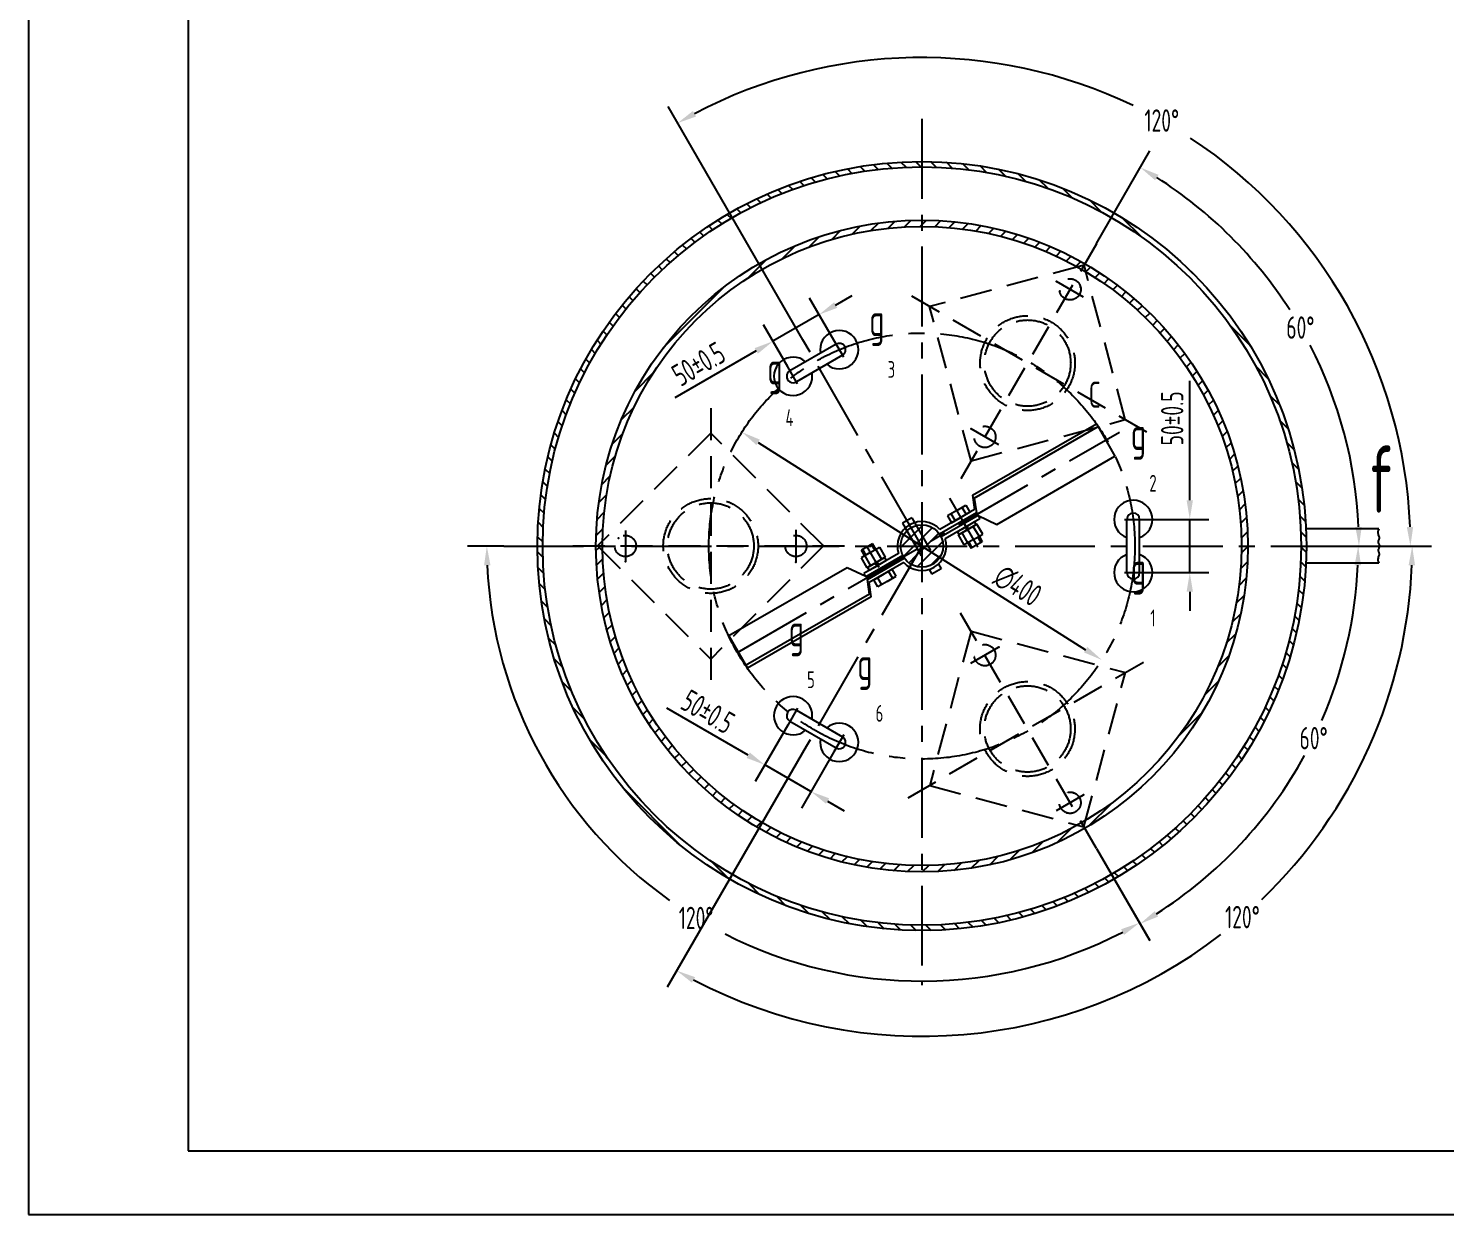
# Model space of a CAD drawing. Extents: x 0 to 3564, y 0 to 5046.
# Drawn here: x 0 to 1331, y 0 to 1114 of the extents above; entities that cross this region are included whole.
import ezdxf
from ezdxf.enums import TextEntityAlignment as Align

# ---------------------------------------------------------------- set-up
doc = ezdxf.new("R2010")
doc.units = 0
doc.header["$LTSCALE"] = 60
doc.linetypes.add('F', pattern=[0.75, 0.5, -0.25])
doc.linetypes.add('G', pattern=[2, 1.25, -0.25, 0.25, -0.25])
doc.layers.get('0').update_dxf_attribs({"linetype": 'CONTINUOUS'})
doc.layers.get('DEFPOINTS').update_dxf_attribs({"linetype": 'CONTINUOUS'})
for name, color, linetype in [('01', 7, 'CONTINUOUS'), ('02', 1, 'CONTINUOUS'), ('02C', 3, 'CONTINUOUS'), ('04', 2, 'F'), ('05', 4, 'G'), ('08', 1, 'CONTINUOUS'), ('10', 1, 'CONTINUOUS'), ('11', 3, 'CONTINUOUS')]:
    doc.layers.add(name, color=color, linetype=linetype)
doc.styles.get("Standard").update_dxf_attribs({"font": 'isocp', "width": 0.707, "bigfont": 'intecad.shx'})
doc.dimstyles.new('INTE', dxfattribs={"dimscale": 6, "dimtxt": 3.5, "dimasz": 3, "dimexe": 3, "dimexo": 0, "dimgap": 1, "dimtad": 1, "dimdec": 3, "dimtxsty": 'STANDARD', "dimcen": 0, "dimclrd": 1, "dimclre": 1, "dimclrt": 3, "dimaunit": 1, "dimazin": 3, "dimtfac": 1, "dimtdec": 4, "dimtmove": 0, "dimatfit": 3, "dimtzin": 0})
doc.dimstyles.new('INTE$2', dxfattribs={"dimscale": 6, "dimtxt": 3.5, "dimasz": 3, "dimexe": 3, "dimexo": 0, "dimgap": 1, "dimtad": 1, "dimtih": 1, "dimtoh": 1, "dimdec": 3, "dimtxsty": 'STANDARD', "dimcen": 0, "dimclrd": 1, "dimclre": 1, "dimclrt": 3, "dimaunit": 1, "dimazin": 3, "dimtfac": 1, "dimtdec": 4, "dimtmove": 0, "dimatfit": 3, "dimtzin": 0})
pattern_1 = [(135, (59.401, 8.557), (-7.07107, -7.07107), [])]
pattern_2 = [(45, (59.401, 8.557), (-7.07107, 7.07107), [])]
pattern_3 = [(45, (0, 0), (-5.656854, 5.656854), [])]

# ---------------------------------------------------------------- blocks, each defined once
blk = doc.blocks.new('*U18')
at = {"layer": '01'}
for points in [[(25, 831), (25, 10)], [(25, 10), (584, 10)]]:
    blk.add_lwpolyline(points, dxfattribs=at)
at = {"layer": '02'}
for points in [[(0, 841), (0, 0)], [(0, 0), (594, 0)]]:
    blk.add_lwpolyline(points, dxfattribs=at)
blk = doc.blocks.new('*D19')
at = {"color": 1, "linetype": 'BYBLOCK'}
for p, q in [((1734.6, 2153.6), (1608.1, 2372.8)), ((2275.9, 1960.1), (2323, 1960.1))]:
    blk.add_line(p, q, dxfattribs=at)
for start, end in [(64.3985, 117.751), (2.249, 56.6289)]:
    blk.add_arc((1846.4, 1960.1), 458.6, start, end, dxfattribs=at)
for points in [[(1634.3, 2363.3), (1631.4, 2368.6), (1617.1, 2357.2)], [(2307.6, 1978.1), (2301.6, 1978), (2305, 1960.1)]]:
    blk.add_solid(points, dxfattribs=at)
at = {"layer": 'DEFPOINTS', "color": 0, "linetype": 'BYBLOCK'}
for p in [(2197.7, 2254.9), (1734.6, 2153.6), (1453.8, 1960.1), (1846.4, 1960.1), (2275.9, 1960.1)]:
    blk.add_point(p, dxfattribs=at)
at = {"color": 3, "linetype": 'BYBLOCK', "insert": (2071.6, 2359.6), "char_height": 21, "attachment_point": 5}
blk.add_mtext('120°', dxfattribs=at)
blk = doc.blocks.new('*D20')
at = {"color": 1, "linetype": 'BYBLOCK'}
for p, q in [((1453.8, 1960.1), (1419.9, 1960.1)), ((2010.3, 1676.2), (2059.6, 1590.7))]:
    blk.add_line(p, q, dxfattribs=at)
for start, end in [(182.525, 234.5383), (243.0912, 297.475)]:
    blk.add_arc((1846.4, 1960.1), 408.5, start, end, dxfattribs=at)
for points in [[(1435.3, 1942), (1441.3, 1942.1), (1437.9, 1960.1)], [(2033.4, 1600.3), (2036.3, 1595), (2050.6, 1606.3)]]:
    blk.add_solid(points, dxfattribs=at)
at = {"layer": 'DEFPOINTS', "color": 0, "linetype": 'BYBLOCK'}
for p in [(1453.8, 1960.1), (2275.9, 1960.1), (1880.8, 1900.4), (2010.3, 1676.2), (1775.4, 1557.8)]:
    blk.add_point(p, dxfattribs=at)
at = {"color": 3, "linetype": 'BYBLOCK', "insert": (1634.4, 1610.9), "char_height": 21, "attachment_point": 5}
blk.add_mtext('120°', dxfattribs=at)
blk = doc.blocks.new('*D21')
at = {"color": 1, "linetype": 'BYBLOCK'}
for p, q in [((2223.3, 1960.1), (2274, 1960.1)), ((2010.3, 1676.2), (2060.2, 1589.8))]:
    blk.add_line(p, q, dxfattribs=at)
for start, end in [(336.4223, 357.4819), (302.5181, 331.2781)]:
    blk.add_arc((1846.4, 1960.1), 409.6, start, end, dxfattribs=at)
for points in [[(2252.6, 1942.1), (2258.6, 1942), (2256, 1960.1)], [(2068.1, 1612.1), (2065, 1617.3), (2051.2, 1605.4)]]:
    blk.add_solid(points, dxfattribs=at)
at = {"layer": 'DEFPOINTS', "color": 0, "linetype": 'BYBLOCK'}
for p in [(1453.8, 1960.1), (2223.3, 1960.1), (1880.8, 1900.4), (2160.1, 1696.8), (2010.3, 1676.2)]:
    blk.add_point(p, dxfattribs=at)
at = {"color": 3, "linetype": 'BYBLOCK', "insert": (2214.1, 1779.7), "char_height": 21, "attachment_point": 5}
blk.add_mtext('60°', dxfattribs=at)
blk = doc.blocks.new('*D22')
at = {"color": 1, "linetype": 'BYBLOCK'}
for p, q in [((2010.3, 2244), (2060.5, 2331)), ((2223.3, 1960.1), (2274.7, 1960.1))]:
    blk.add_line(p, q, dxfattribs=at)
for start, end in [(32.6982, 57.4862), (2.5138, 27.3733)]:
    blk.add_arc((1846.4, 1960.1), 410.3, start, end, dxfattribs=at)
for points in [[(2065.3, 2303.5), (2068.5, 2308.6), (2051.5, 2315.4)], [(2259.3, 1978.1), (2253.3, 1978), (2256.7, 1960.1)]]:
    blk.add_solid(points, dxfattribs=at)
at = {"layer": 'DEFPOINTS', "color": 0, "linetype": 'BYBLOCK'}
for p in [(2010.3, 2244), (2231.9, 2100.4), (1880.8, 2019.7), (1453.8, 1960.1), (2223.3, 1960.1)]:
    blk.add_point(p, dxfattribs=at)
at = {"color": 3, "linetype": 'BYBLOCK', "insert": (2201.7, 2165.2), "char_height": 21, "attachment_point": 5}
blk.add_mtext('60°', dxfattribs=at)
blk = doc.blocks.new('*D47')
at = {"color": 1, "linetype": 'BYBLOCK'}
for p, q in [((1683.3, 1763.6), (1606.8, 1807.8)), ((1720.4, 1791.9), (1689.9, 1739.1)), ((1763.7, 1766.9), (1733.2, 1714.1)), ((1742.2, 1729.6), (1698.9, 1754.6)), ((1757.8, 1720.6), (1773.4, 1711.6))]:
    blk.add_line(p, q, dxfattribs=at)
for points in [[(1684.8, 1766.2), (1681.8, 1761.1), (1698.9, 1754.6)], [(1759.3, 1723.2), (1756.3, 1718.1), (1742.2, 1729.6)]]:
    blk.add_solid(points, dxfattribs=at)
at = {"layer": 'DEFPOINTS', "color": 0, "linetype": 'BYBLOCK'}
for p in [(1720.4, 1791.9), (1763.7, 1766.9), (1698.9, 1754.6)]:
    blk.add_point(p, dxfattribs=at)
at = {"color": 3, "linetype": 'BYBLOCK', "insert": (1645.5, 1804.5), "char_height": 21, "attachment_point": 5, "rotation": 330}
blk.add_mtext('50±0.5', dxfattribs=at)
blk = doc.blocks.new('A$C7F634808')
at = {"layer": '04', "color": 2, "linetype": 'F'}
for p, q in [((129.5, 258.9), (129.5, 0)), ((129.5, 235.5), (23.4, 129.5)), ((235.5, 129.5), (129.5, 235.5)), ((49.5, 144.1), (49.5, 114.8)), ((209.5, 144.6), (209.5, 114.4)), ((0, 129.5), (258.9, 129.5)), ((23.4, 129.5), (129.5, 23.4)), ((235.5, 129.5), (129.5, 23.4))]:
    blk.add_line(p, q, dxfattribs=at)
for centre, radius in [((129.5, 129.5), 44.5), ((129.5, 129.5), 40.5), ((49.5, 129.5), 10), ((209.5, 129.5), 10)]:
    blk.add_circle(centre, radius, dxfattribs=at)
for p in [(42.9, 137), (56, 121.9), (235.5, 129.5), (49.5, 114.8), (209.5, 114.4)]:
    blk.add_point(p, dxfattribs=at)
blk = doc.blocks.new('*D48')
at = {"color": 1, "linetype": 'BYBLOCK'}
blk.add_line((1692.6, 2057.4), (2000.1, 1862.7), dxfattribs=at)
for points in [[(1694.2, 2060), (1691, 2054.9), (1677.4, 2067)], [(2001.7, 1865.3), (1998.5, 1860.2), (2015.3, 1853.1)]]:
    blk.add_solid(points, dxfattribs=at)
at = {"layer": 'DEFPOINTS', "color": 0, "linetype": 'BYBLOCK'}
for p in [(1677.4, 2067), (2015.3, 1853.1)]:
    blk.add_point(p, dxfattribs=at)
at = {"color": 3, "linetype": 'BYBLOCK', "insert": (1936.3, 1922.7), "char_height": 21, "attachment_point": 5, "rotation": 327.6667}
blk.add_mtext('∅400', dxfattribs=at)
blk = doc.blocks.new('*D49')
at = {"color": 1, "linetype": 'BYBLOCK'}
for p, q in [((1763.7, 2153.2), (1740.8, 2192.9)), ((1765.4, 2186.3), (1781, 2195.3)), ((1749.8, 2177.3), (1706.5, 2152.3)), ((1720.4, 2128.2), (1697.5, 2167.9)), ((1690.9, 2143.3), (1614.5, 2099.1))]:
    blk.add_line(p, q, dxfattribs=at)
for points in [[(1763.9, 2188.9), (1766.9, 2183.7), (1749.8, 2177.3)], [(1689.4, 2145.9), (1692.4, 2140.7), (1706.5, 2152.3)]]:
    blk.add_solid(points, dxfattribs=at)
at = {"layer": 'DEFPOINTS', "color": 0, "linetype": 'BYBLOCK'}
for p in [(1706.5, 2152.3), (1763.7, 2153.2), (1720.4, 2128.2)]:
    blk.add_point(p, dxfattribs=at)
at = {"color": 3, "linetype": 'BYBLOCK', "insert": (1636.7, 2131), "char_height": 21, "attachment_point": 5, "rotation": 30}
blk.add_mtext('50±0.5', dxfattribs=at)
blk = doc.blocks.new('*U11')
at = {"layer": '01'}
for p, q in [((-9.2, 3.1), (-9.2, 0)), ((0, 3.1), (-9.2, 3.1)), ((-9.2, 0), (0, 0)), ((0, 0), (-1.8, 3.1)), ((0, 3.1), (1.8, 0)), ((0, 3.1), (9.2, 3.1)), ((9.2, 0), (0, 0)), ((9.2, 3.1), (9.2, 0))]:
    blk.add_line(p, q, dxfattribs=at)
at = {"layer": '05'}
blk.add_line((0, 5.2), (0, -2.1), dxfattribs=at)
blk = doc.blocks.new('*D53')
at = {"color": 1, "linetype": 'BYBLOCK'}
for p, q in [((1090.4, 670.8), (1090.4, 782.8)), ((1047.5, 652.8), (1108.4, 652.8)), ((1090.4, 602.8), (1090.4, 652.8)), ((1047.5, 602.8), (1108.4, 602.8)), ((1090.4, 584.8), (1090.4, 566.8))]:
    blk.add_line(p, q, dxfattribs=at)
for points in [[(1087.4, 670.8), (1093.4, 670.8), (1090.4, 652.8)], [(1087.4, 584.8), (1093.4, 584.8), (1090.4, 602.8)]]:
    blk.add_solid(points, dxfattribs=at)
at = {"layer": 'DEFPOINTS', "color": 0, "linetype": 'BYBLOCK'}
for p in [(1047.5, 652.8), (1047.5, 602.8), (1090.4, 602.8)]:
    blk.add_point(p, dxfattribs=at)
at = {"color": 3, "linetype": 'BYBLOCK', "insert": (1073.9, 747.6), "char_height": 21, "attachment_point": 5, "rotation": 90}
blk.add_mtext('50±0.5', dxfattribs=at)
blk = doc.blocks.new('*D110')
at = {"color": 1, "linetype": 'BYBLOCK'}
for p, q in [((2275.9, 1960.1), (2324.7, 1960.1)), ((1737.7, 1771.9), (1607.2, 1545.8))]:
    blk.add_line(p, q, dxfattribs=at)
for start, end in [(313.8665, 357.7595), (242.2405, 307.566)]:
    blk.add_arc((1846.4, 1960.1), 460.3, start, end, dxfattribs=at)
for points in [[(2303.3, 1942.1), (2309.3, 1942), (2306.7, 1960.1)], [(1630.5, 1550.1), (1633.4, 1555.3), (1616.2, 1561.4)]]:
    blk.add_solid(points, dxfattribs=at)
at = {"layer": 'DEFPOINTS', "color": 0, "linetype": 'BYBLOCK'}
for p in [(1453.8, 1960.1), (1846.4, 1960.1), (2275.9, 1960.1), (1737.7, 1771.9), (1926.3, 1506.7)]:
    blk.add_point(p, dxfattribs=at)
at = {"color": 3, "linetype": 'BYBLOCK', "insert": (2147.3, 1611.7), "char_height": 21, "attachment_point": 5}
blk.add_mtext('120°', dxfattribs=at)

msp = doc.modelspace()

# ---------------------------------------------------------------- hatches: boundary and pattern name
at = {"layer": '10'}
h = msp.add_hatch(dxfattribs=at)
h.set_pattern_fill('_U', color=256, scale=10, angle=135, style=0, pattern_type=0)
h.set_pattern_definition(pattern_1)
h.paths.add_polyline_path([(838.89593, 983.75957), (838.89593, 988.75957, 0.4142135624), (477.89593, 627.75957), (482.89593, 627.75957, -0.4142135624)])
h.paths.add_polyline_path([(1194.89593, 627.75957), (1199.89593, 627.75957, 0.4142135624), (838.89593, 988.75957), (838.89593, 983.75957, -0.4142135624)])
h = msp.add_hatch(dxfattribs=at)
h.set_pattern_fill('_U', color=256, scale=10, angle=45, style=0, pattern_type=0)
h.set_pattern_definition(pattern_2)
h.paths.add_polyline_path([(838.89593, 927.75957), (838.89593, 933.75957, 0.4142135624), (532.89593, 627.75957), (534.49401, 627.75957), (538.9287, 632.19426, -0.4098903626)])
h.paths.add_polyline_path([(838.89593, 933.75957), (838.89593, 927.75957, -0.1278945396), (985.03898, 889.75615), (991.09688, 891.37936), (991.89593, 892.76334, 0.1316524976)])
h.paths.add_polyline_path([(1138.89593, 627.75957), (1144.89593, 627.75957, 0.2679491924), (991.89593, 892.76334), (991.09688, 891.37936), (992.72009, 885.32145, -0.2639920389)])
h.paths.add_polyline_path([(988.89593, 887.56719), (991.09688, 891.37936), (985.03898, 889.75615, -0.0036957306)])
h.paths.add_polyline_path([(992.72009, 885.32145), (991.09688, 891.37936), (988.89593, 887.56719, -0.0036957306)])
h = msp.add_hatch(dxfattribs=at)
h.set_pattern_fill('_U', color=256, scale=8, angle=45, style=0, pattern_type=0)
h.set_pattern_definition(pattern_3)
h.paths.add_polyline_path([(858.89593, 627.75957), (838.89593, 627.75957), (838.89593, 607.75957, 0.4142135624)])
h.paths.add_polyline_path([(856.21643, 637.75957), (838.89593, 627.75957), (858.89593, 627.75957, 0.1316524976)])
h.paths.add_polyline_path([(856.21643, 637.75957, 0.2679491924), (838.89593, 647.75957), (838.89593, 627.75957)])
h.paths.add_polyline_path([(838.89593, 647.75957, 0.1316524976), (828.89593, 645.08008), (838.89593, 627.75957)])
h.paths.add_polyline_path([(828.89593, 645.08008, 0.2679491924), (818.89593, 627.75957), (838.89593, 627.75957)])
h.paths.add_polyline_path([(838.89593, 627.75957), (821.57542, 617.75957, 0.1316524976), (828.89593, 610.43906)])
h = msp.add_hatch(dxfattribs=at)
h.set_pattern_fill('_U', color=256, scale=10, angle=135, style=0, pattern_type=0)
h.set_pattern_definition(pattern_1)
h.paths.add_polyline_path([(838.89593, 266.75957), (838.89593, 271.75957, -0.4142135624), (482.89593, 627.75957), (477.89593, 627.75957, 0.4142135624)])
h.paths.add_polyline_path([(1199.89593, 627.75957), (1194.89593, 627.75957, -0.4142135624), (838.89593, 271.75957), (838.89593, 266.75957, 0.4142135624)])
h = msp.add_hatch(dxfattribs=at)
h.set_pattern_fill('_U', color=256, scale=10, angle=45, style=0, pattern_type=0)
h.set_pattern_definition(pattern_2)
h.paths.add_polyline_path([(538.9287, 623.32487), (534.49401, 627.75957), (532.89593, 627.75957, 0.4142135624), (838.89593, 321.75957), (838.89593, 327.75957, -0.4098903626)])
h.paths.add_polyline_path([(992.72009, 370.19768), (991.09688, 364.13978), (991.89593, 362.75579, 0.2679491924), (1144.89593, 627.75957), (1138.89593, 627.75957, -0.2639920389)])
h.paths.add_polyline_path([(991.89593, 362.75579), (991.09688, 364.13978), (985.03898, 365.76299, -0.1278945396), (838.89593, 327.75957), (838.89593, 321.75957, 0.1316524976)])
h.paths.add_polyline_path([(985.03898, 365.76299), (991.09688, 364.13978), (988.89593, 367.95195, -0.0036957306)])
h.paths.add_polyline_path([(992.72009, 370.19768, -0.0036957306), (988.89593, 367.95195), (991.09688, 364.13978)])
h = msp.add_hatch(dxfattribs=at)
h.set_pattern_fill('_U', color=256, scale=10, angle=45, style=0, pattern_type=0)
h.set_pattern_definition(pattern_2)
h.paths.add_polyline_path([(534.49401, 627.75957), (538.89593, 627.75957, -0.0036957306), (538.9287, 632.19426)])
h.paths.add_polyline_path([(538.9287, 623.32487, -0.0036957306), (538.89593, 627.75957), (534.49401, 627.75957)])
h = msp.add_hatch(dxfattribs=at)
h.set_pattern_fill('_U', color=256, scale=8, angle=45, style=0, pattern_type=0)
h.set_pattern_definition(pattern_3)
h.paths.add_polyline_path([(838.89593, 627.75957), (818.89593, 627.75957, 0.1316524976), (821.57542, 617.75957)])
h = msp.add_hatch(dxfattribs=at)
h.set_pattern_fill('_U', color=256, scale=8, angle=45, style=0, pattern_type=0)
h.set_pattern_definition(pattern_3)
h.paths.add_polyline_path([(838.89593, 627.75957), (828.89593, 610.43906, 0.1316524976), (838.89593, 607.75957)])

# ---------------------------------------------------------------- linework, layer by layer
at = {"layer": '01', "color": 7, "linetype": 'CONTINUOUS'}
for p, q in [((758.33089, 817.30231), (715.02962, 792.30231)), ((764.33089, 806.91), (721.02962, 781.91)), ((886.43758, 675.41501), (1002.68668, 742.53147)), ((887.93758, 672.81694), (1004.3952, 740.05378)), ((909.13373, 648.10412), (1020.18668, 712.22058)), ((829.47605, 654.07527), (820.8158, 649.07527)), ((829.47605, 654.07527), (831.99859, 649.70101)), ((888.35745, 662.0897), (855.83815, 643.31467)), ((893.35745, 653.42944), (860.83815, 634.65441)), ((891.60745, 656.46053), (893.35745, 653.42944)), ((1031.32727, 602.75957), (1031.32727, 652.75957)), ((1043.32727, 602.75957), (1043.32727, 652.75957)), ((820.8158, 649.07527), (823.34083, 644.70179)), ((792.64714, 629.92533), (782.22863, 623.9102)), ((895.58943, 631.62406), (885.17092, 625.60893)), ((816.9537, 620.86472), (784.4344, 602.0897)), ((821.9537, 612.20447), (789.4344, 593.42944)), ((768.6486, 607.40951), (657.60517, 543.29856)), ((784.4344, 602.0897), (786.1844, 599.05861)), ((845.79077, 605.81735), (848.3158, 601.44387)), ((856.95197, 606.42997), (848.3158, 601.44387)), ((854.43196, 610.79986), (856.95197, 606.42997)), ((789.85427, 582.7022), (673.39665, 515.46536)), ((791.35427, 580.10412), (675.10517, 512.98767)), ((721.02962, 473.60913), (764.33089, 448.60913)), ((715.02962, 463.21683), (758.33089, 438.21683))]:
    msp.add_line(p, q, dxfattribs=at)
at = {"layer": '01'}
for p, q in [((1002.68668, 742.53147), (1020.18668, 712.22058)), ((871.61707, 661.08489), (880.21237, 666.04739)), ((880.21237, 666.04739), (883.96237, 659.5522)), ((886.43758, 675.41501), (888.35745, 662.0897)), ((887.93758, 672.81694), (890.10745, 659.05861)), ((890.10745, 659.05861), (855.41765, 639.03044)), ((891.60745, 656.46053), (856.91765, 636.43237)), ((871.61707, 661.08489), (863.02177, 656.12239)), ((863.02177, 656.12239), (866.77177, 649.6272)), ((870.17092, 651.5897), (866.42092, 658.08489)), ((866.77177, 649.6272), (875.36707, 654.5897)), ((883.96237, 659.5522), (875.36707, 654.5897)), ((880.56322, 657.5897), (876.81322, 664.08489)), ((891.60745, 656.46053), (909.13373, 648.10412)), ((873.24382, 638.23726), (881.91707, 643.24476)), ((882.12092, 630.89169), (876.72092, 640.24476)), ((890.59031, 648.25226), (881.91707, 643.24476)), ((892.51322, 636.89169), (887.11322, 646.24476)), ((887.31707, 633.89169), (895.99031, 638.89919)), ((895.99031, 638.89919), (890.59031, 648.25226)), ((1267.7888, 643.75957), (1199.54118, 643.75957)), ((790.47478, 621.62745), (799.14803, 626.63495)), ((795.67093, 624.62745), (792.62093, 629.9102)), ((799.14803, 626.63495), (804.54803, 617.28187)), ((878.64382, 628.88419), (873.24382, 638.23726)), ((887.31707, 633.89169), (878.64382, 628.88419)), ((882.12092, 630.89169), (885.17092, 625.60893)), ((892.51322, 636.89169), (895.56322, 631.60893)), ((790.47478, 621.62745), (781.80154, 616.61995)), ((781.80154, 616.61995), (787.20154, 607.26687)), ((785.27863, 618.62745), (782.22863, 623.9102)), ((785.27863, 618.62745), (790.67863, 609.27437)), ((786.1844, 599.05861), (820.8742, 619.08677)), ((787.20154, 607.26687), (795.87478, 612.27437)), ((787.6844, 596.46053), (822.3742, 616.4887)), ((795.67093, 624.62745), (801.07093, 615.27437)), ((804.54803, 617.28187), (795.87478, 612.27437)), ((786.1844, 599.05861), (768.6486, 607.40951)), ((793.82948, 595.96694), (802.42478, 600.92944)), ((811.02008, 605.89194), (802.42478, 600.92944)), ((806.17478, 594.43425), (814.77008, 599.39675)), ((807.62093, 603.92944), (811.37093, 597.43425)), ((814.77008, 599.39675), (811.02008, 605.89194)), ((1267.7888, 611.75957), (1199.54118, 611.75957)), ((789.85427, 582.7022), (787.6844, 596.46053)), ((791.35427, 580.10412), (789.4344, 593.42944)), ((797.57948, 589.47175), (793.82948, 595.96694)), ((797.22863, 597.92944), (800.97863, 591.43425)), ((806.17478, 594.43425), (797.57948, 589.47175)), ((657.60517, 543.29856), (675.10517, 512.98767))]:
    msp.add_line(p, q, dxfattribs=at)
at = {"layer": '01', "color": 7, "linetype": 'CONTINUOUS'}
for radius in [361, 356, 306, 20]:
    msp.add_circle((838.89593, 627.75957), radius, dxfattribs=at)
at = {"layer": '01'}
msp.add_circle((838.89593, 627.75957), 300, dxfattribs=at)
at = {"layer": '01', "color": 7, "linetype": 'CONTINUOUS'}
for centre, radius, start, end in [((761.33089, 812.10616), 18, 229.47122063, 190.52877937), ((761.33089, 812.10616), 6, 300, 120), ((718.02962, 787.10616), 18, 49.47122063, 10.52877937), ((718.02962, 787.10616), 6, 120, 300), ((1037.32727, 652.75957), 18, 289.47122063, 250.52877937), ((1037.32727, 652.75957), 6, 0, 180), ((838.89593, 627.75957), 23, 42.5558578, 197.4441422), ((838.89593, 627.75957), 23, 222.5558578, 17.4441422), ((1037.32727, 602.75957), 18, 109.47122063, 70.52877937), ((1037.32727, 602.75957), 6, 180, 0), ((718.02962, 468.41298), 18, 349.47122063, 310.52877937), ((718.02962, 468.41298), 6, 60, 240), ((761.33089, 443.41298), 18, 169.47122063, 130.52877937), ((761.33089, 443.41298), 6, 240, 60)]:
    msp.add_arc(centre, radius, start, end, dxfattribs=at)
at = {"layer": '02'}
for p, q in [((791.5817, 629.3102), (794.6317, 624.02745)), ((886.21015, 626.20893), (883.16015, 631.49169)), ((894.52399, 631.00893), (891.47399, 636.29169)), ((783.26786, 624.5102), (786.31786, 619.22745))]:
    msp.add_line(p, q, dxfattribs=at)
at = {"layer": '02C'}
msp.add_lwpolyline([(1267.7888, 643.75957), (1267.23817, 642.35006), (1266.9838, 641.10853), (1266.96192, 640.01543), (1267.1088, 639.05124), (1267.36067, 638.19642), (1267.6538, 637.43144), (1267.92442, 636.73678), (1268.1088, 636.0929), (1268.15942, 635.48288), (1268.0938, 634.90019), (1267.94567, 634.34095), (1267.7488, 633.80124), (1267.53692, 633.27715), (1267.3438, 632.76478), (1267.20317, 632.26022), (1267.1488, 631.75957), (1267.2038, 631.25957), (1267.3488, 630.75957), (1267.5538, 630.25957), (1267.7888, 629.75957), (1268.0238, 629.25957), (1268.2288, 628.75957), (1268.3738, 628.25957), (1268.4288, 627.75957), (1268.3738, 627.25957), (1268.2288, 626.75957), (1268.0238, 626.25957), (1267.7888, 625.75957), (1267.5538, 625.25957), (1267.3488, 624.75957), (1267.2038, 624.25957), (1267.1488, 623.75957), (1267.20317, 623.25892), (1267.3438, 622.75436), (1267.53692, 622.24199), (1267.7488, 621.7179), (1267.94567, 621.17819), (1268.0938, 620.61894), (1268.15942, 620.03626), (1268.1088, 619.42624), (1267.92442, 618.78235), (1267.6538, 618.08769), (1267.36067, 617.32272), (1267.1088, 616.4679), (1266.96192, 615.50371), (1266.9838, 614.41061), (1267.23817, 613.16907), (1267.7888, 611.75957)], dxfattribs=at)
at = {"layer": '04', "color": 2, "linetype": 'F'}
for p, q in [((823.34083, 644.70179), (845.79077, 605.81735)), ((831.99859, 649.70101), (854.43196, 610.79986))]:
    msp.add_line(p, q, dxfattribs=at)
at = {"layer": '05', "color": 4, "linetype": 'G'}
for p, q in [((838.89593, 1028.83091), (838.89593, 215.48757)), ((838.89593, 627.75957), (727.1783, 821.26017)), ((765.45422, 804.96434), (756.24173, 820.92083)), ((722.15295, 779.96434), (712.94046, 795.92083)), ((665.69084, 527.75957), (1024.27248, 734.78677)), ((1029.08061, 652.75957), (1047.50558, 652.75957)), ((446.34352, 627.75957), (1268.4288, 627.75957)), ((838.89593, 627.75957), (730.28039, 439.63194)), ((1029.08061, 602.75957), (1047.50558, 602.75957)), ((722.15295, 475.5548), (712.94046, 459.59831)), ((765.45422, 450.5548), (756.24173, 434.59831))]:
    msp.add_line(p, q, dxfattribs=at)
at = {"layer": '05'}
for p, q in [((864.87669, 672.75957), (890.85745, 627.75957)), ((786.9344, 627.75957), (796.40062, 611.36359))]:
    msp.add_line(p, q, dxfattribs=at)
at = {"layer": '05', "color": 4, "linetype": 'G'}
msp.add_circle((838.89593, 627.75957), 200, dxfattribs=at)
at = {"layer": '08'}
msp.add_line((891.48245, 626.67704), (890.85745, 627.75957), dxfattribs=at)

# ---------------------------------------------------------------- block references
for name, p, rotation in [('A$C7F634808', (890.67485, 976.38173), 240), ('A$C7F634808', (1114.92211, 408.60662), 120), ('*U11', (797.42478, 609.5897), 30)]:
    msp.add_blockref(name, p, dxfattribs=dict(at, rotation=rotation))
msp.add_blockref('A$C7F634808', (511.09082, 498.29036), dxfattribs=at)
at = {"layer": '08', "xscale": -1, "rotation": 210.0000000000006}
msp.add_blockref('*U11', (880.36707, 645.92944), dxfattribs=at)
at = {"layer": '10', "xscale": 6, "yscale": 6, "zscale": 6}
msp.add_blockref('*U18', (0, 0), dxfattribs=at)

# ---------------------------------------------------------------- texts
at = {"color": 3, "linetype": 'BYBLOCK', "char_height": 15.75, "attachment_point": 5}
for s, insert in [('3', (810.29056, 793.54028)), ('4', (714.63501, 748.21756)), ('2', (1055.86072, 686.7095)), ('1', (1055.86072, 560.20296)), ('5', (734.73371, 502.25427)), ('6', (799.03792, 470.6572))]:
    msp.add_mtext(s, dxfattribs=dict(at, insert=insert))
at = {"layer": '11', "width": 0.707}
for p in [(803.81486, 824.81536), (708.1593, 779.49264), (1049.38501, 717.98458), (1049.38501, 591.47804), (728.25801, 533.52935), (792.56221, 501.93228)]:
    msp.add_text('g', height=30.68718, dxfattribs=at).set_placement(p, align=Align.RIGHT)
for s, height, p in [('C', 24.5, (995.49935, 757.60405)), ('f', 63, (1257.25951, 658.93317))]:
    msp.add_text(s, height=height, dxfattribs=at).set_placement(p)

# ---------------------------------------------------------------- dimensions: what is measured, and where the dimension line sits
at = {"layer": '08'}
for base, line1, line2, picture, middle in [((1190.2088, 922.54607), ((446.34352, 627.75957), (1268.4288, 627.75957)), ((838.89593, 627.75957), (727.1783, 821.26017)), '*D19', (1064.11284, 1027.2557)), ((767.96335, 225.48092), ((1002.79848, 343.87201), (873.32927, 568.11927)), ((446.34352, 627.75957), (1268.4288, 627.75957)), '*D20', (626.97862, 278.54531)), ((1152.66759, 364.47388), ((1002.79848, 343.87201), (873.32927, 568.11927)), ((446.34352, 627.75957), (1215.85327, 627.75957)), '*D21', (1206.66045, 447.42302)), ((918.8333, 174.41217), ((838.89593, 627.75957), (730.28039, 439.63194)), ((446.34352, 627.75957), (1268.4288, 627.75957)), '*D110', (1139.79424, 279.37178))]:
    dim = msp.add_angular_dim_2l(base=base, line1=line1, line2=line2, dimstyle='INTE$2', override={"dimdec": 0, "dimtdec": 0}, dxfattribs=at)
    dim.commit()
    dim.dimension.update_dxf_attribs({"geometry": picture, "text_midpoint": middle, "dimtype": 162, "insert": (-1007.46013, -1332.31786)})
dim = msp.add_angular_dim_2l(base=(1224.45689, 768.09228), line1=((446.34352, 627.75957), (1215.85327, 627.75957)), line2=((1002.79848, 911.64712), (873.32927, 687.39987)), dimstyle='INTE$2', override={"dimdec": 0, "dimtdec": 0}, dxfattribs=at)
dim.commit()
dim.dimension.update_dxf_attribs({"geometry": '*D22', "text_midpoint": (1194.23084, 832.91228), "insert": (-1007.46013, -1332.31786)})
for p1, p2, distance, picture, middle in [((756.24173, 820.92083), (712.94046, 795.92083), -27.7395, '*D49', (629.2019, 798.65772)), ((756.24173, 434.59831), (712.94046, 459.59831), 43.03154, '*D47', (638.05588, 472.19696))]:
    dim = msp.add_aligned_dim(p1=p1, p2=p2, distance=distance, text='<>%%p0.5', dimstyle='INTE', dxfattribs=at)
    dim.commit()
    dim.dimension.update_dxf_attribs({"geometry": picture, "text_midpoint": middle, "insert": (-1007.46013, -1332.31786)})
dim = msp.add_linear_dim(base=(1090.4328, 602.75957), p1=(1047.50558, 652.75957), p2=(1047.50558, 602.75957), angle=90, text='<>%%p0.5', dimstyle='INTE', dxfattribs=at)
dim.commit()
dim.dimension.update_dxf_attribs({"geometry": '*D53', "text_midpoint": (1090.4328, 747.62794), "dimtype": 160})
dim = msp.add_diameter_dim_2p(p1=(669.90568, 734.72825), p2=(1007.88617, 520.79089), dimstyle='INTE', dxfattribs=at)
dim.commit()
dim.dimension.update_dxf_attribs({"geometry": '*D48', "text_midpoint": (919.98762, 576.42955), "dimtype": 163, "insert": (-1007.46013, -1332.31786)})

doc.saveas('drawing.dxf')
